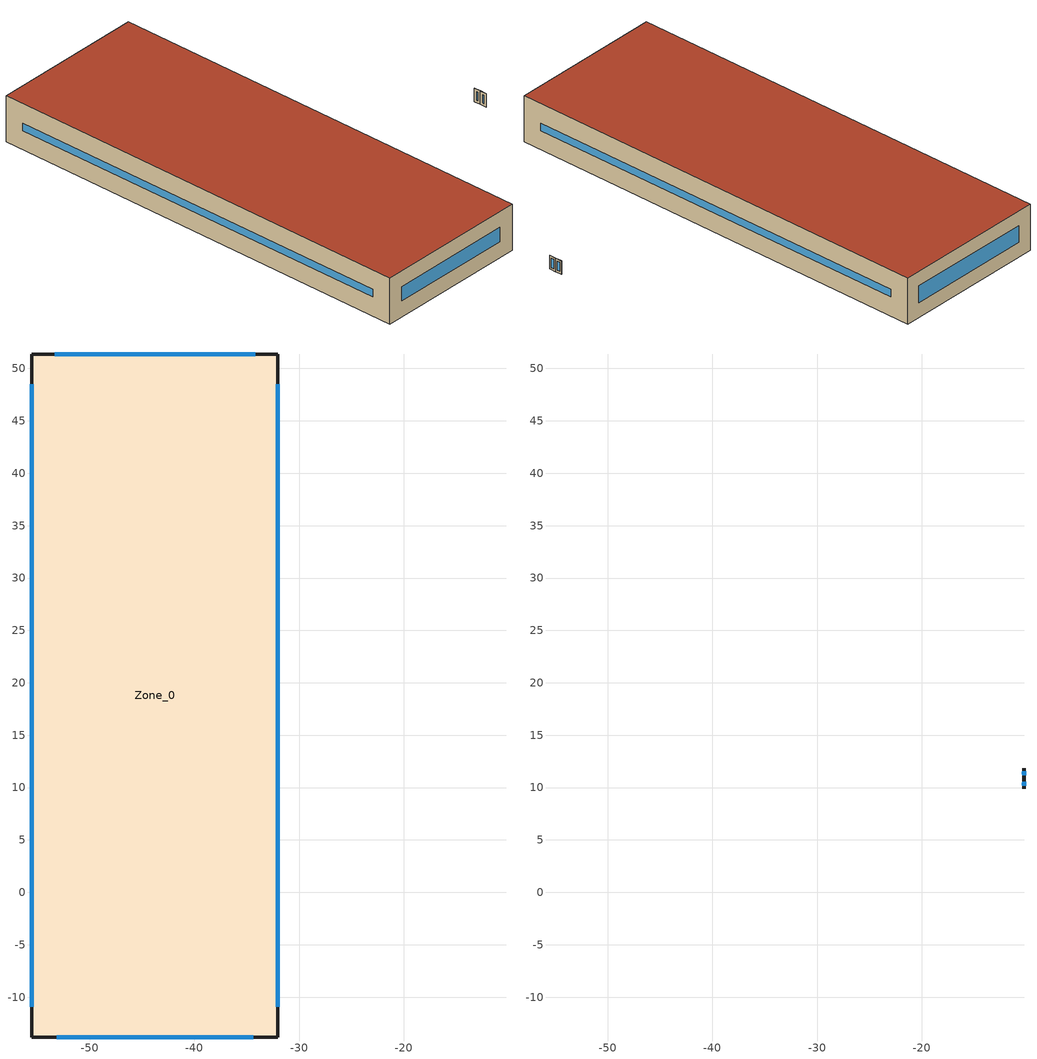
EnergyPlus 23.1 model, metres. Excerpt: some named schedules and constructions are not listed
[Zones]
Zone_0
 floor outside (90.1-2019 Nonresidential CZ 0 Exterior Floor (Mass)): -55.51,-13.8 -55.51,51.38 -32.03,51.38 -32.03,-13.8 z44.23
 wall outside (90.1-2019 Nonresidential CZ 0 Exterior Wall (Mass)): -55.51,-13.8 -32.03,-13.8 -32.03,51.38 -55.51,51.38 -55.51,-13.8 z44.23:51.12
 window (90.1-2019 Nonresidential CZ 0 Glazing (Operable)): -53.14,-13.8 -34.4,-13.8 z46.59:48.75; -32.03,-10.92 -32.03,48.5 / -55.51,48.5 -55.51,-10.92 z47.11:48.24; -34.21,51.38 -53.33,51.38 z46.4:48.94
 roof outside (90.1-2019 Nonresidential CZ 0 Exterior Roof (Mass)): -55.51,-13.8 -32.03,-13.8 -32.03,51.38 -55.51,51.38 z51.12
Zone_1
 wall outside (90.1-2019 Nonresidential CZ 0 Exterior Wall (Mass)): -10.25,9.87 -10.25,10.85 / -10.29,10.85 -10.29,9.87 z45.43:47.43
 window (90.1-2019 Nonresidential CZ 0 Glazing (Operable)): -10.25,10.18 -10.25,10.54 z45.74:47.12; -10.29,10.47 -10.29,10.24 z45.81:47.06
Zone_2
 wall outside (90.1-2019 Nonresidential CZ 0 Exterior Wall (Mass)): -10.25,10.88 -10.25,11.87 / -10.29,11.87 -10.29,10.88 z45.43:47.43
 window (90.1-2019 Nonresidential CZ 0 Glazing (Operable)): -10.25,11.2 -10.25,11.55 z45.74:47.12; -10.29,11.49 -10.29,11.26 z45.81:47.06
[EnergyManagementSystem:Sensor] Output:Variable Index Key=Environment
Name | Output:Variable
OutdoorTemp | Site Outdoor Air Drybulb Temperature
OutdoorRelHumid | Site Outdoor Air Relative Humidity
[ZoneHVAC:IdealLoadsAirSystem] Maximum Heating Supply Air Temperature {C}=35; Minimum Cooling Supply Air Temperature {C}=12; Maximum Heating Supply Air Humidity Ratio {kgWater/kgDryAir}=0.01; Minimum Cooling Supply Air Humidity Ratio {kgWater/kgDryAir}=0.008; Heating Limit=LimitFlowRateAndCapacity; MaximumHeatingAirFlowRate [m3/s]=Autosize; MaximumSensibleHeatingCapacity [W]=Autosize; Cooling Limit=LimitFlowRateAndCapacity; MaximumCoolingAirFlowRate [m3/s]=Autosize; MaximumTotalCoolingCapacity [W]=Autosize; HeatingAvailabilitySchedule=Off; Dehumidification Control Type=Humidistat; Humidification Control Type=Humidistat; Demand Controlled Ventilation Type=OccupancySchedule; Outdoor Air Economizer Type=NoEconomizer; Heat Recovery Type=None; SensibleHeatRecoveryEffectiveness=0.7; LatentHeatRecoveryEffectiveness=0.65
Name | CoolingAvailabilitySchedule | Design Specification Outdoor Air Object
Zone_0 Ideal Loads Air | CoolAvail_Zone_0 | Zone_0MinFreshAir
Zone_1 Ideal Loads Air | CoolAvail_Zone_1 | Zone_1MinFreshAir
Zone_2 Ideal Loads Air | CoolAvail_Zone_2 | Zone_2MinFreshAir
[Schedule:Constant]
Off: Value=0
AllOn: Value=1
Zone_0Heating_SP_Sch; Zone_1Heating_SP_Sch; Zone_2Heating_SP_Sch: HeatingSetpoint=24
Zone_0Cooling_SP_Sch; Zone_1Cooling_SP_Sch; Zone_2Cooling_SP_Sch: CoolingSetpoint=26
[Schedule:Day:Hourly]
711c3224-8cd3-415e-ba40-37af60b1ea70: Fraction, 0.9, 0.9, 0.9, 0.9, 0.9, 0.9, 0.9, 0.7, 0.5, 0.5, 0.5, 0.5, 0.5, 0.5, 0.5, 0.5, 0.5, 0.7, 0.9, 0.9, 0.9, 0.9, 0.9, 0.9
50cec1bb-40a6-425f-ac02-4cbc87248385: Fraction, 0.9, 0.9, 0.9, 0.9, 0.9, 0.9, 0.9, 0.7, 0.4, 0.3, 0.3, 0.3, 0.3, 0.3, 0.3, 0.3, 0.3, 0.5, 0.9, 0.9, 0.9, 0.9, 0.9, 0.9
4a788563-80f5-42d9-ace1-71ddda3b6329: Fraction, 0.3, 0, 0, 0, 0, 0, 0.2, 0.5, 0.5, 0, 0, 0, 0, 0, 0, 0, 0, 0, 0, 0.9, 0.9, 0.9, 0.8, 0.6
4e0fe94c-6849-4234-ba9b-f5fbeabbfac7: Fraction, 0.3, 0.2, 0.2, 0.2, 0.2, 0.2, 0.2, 0.8, 0.8, 0.4, 0.4, 0.4, 0.4, 0.4, 0.4, 0.4, 0.5, 0.2, 0.9, 0.9, 0.7, 0.5, 0.5, 0.5
a493f7eb-ac22-4c24-8b95-223bc57e5f8a: Fraction, 1, 1, 1, 1, 1, 1, 1, 1, 0, 0, 0, 0, 0, 1, 0, 0, 0, 0, 0, 0, 0, 0, 0, 0
d7c1ee46-c17b-4b22-995e-77f59b985411: Fraction, 1, 1, 1, 1, 1, 1, 1, 1, 0, 0, 0, 0, 0, 0, 0, 0, 0, 0, 0, 0, 0, 0, 0, 0
91449978-6be8-43cc-90f6-955abb754624: Fraction, 1, 1, 1, 1, 1, 1, 1, 1, 0, 0, 0, 1, 1, 1, 1, 1, 0, 0, 0, 0, 0, 0, 0, 1
06b488e4-a5da-479f-a84a-e8528a8d7505: Fraction, 1, 1, 1, 1, 1, 1, 1, 1, 0, 0, 0, 0, 0, 0, 0, 0, 0, 0, 0, 0, 0, 0, 0, 1
bc65930f-3bde-48a5-9ad9-d8b33382ec52: Fraction, 1, 1, 1, 1, 1, 1, 1, 1, 0, 0, 0, 0, 1, 1, 1, 0, 0, 0, 0, 0, 0, 0, 0, 0
f20311d5-b306-4a63-b433-b0d187a8a41c: Fraction, 1, 1, 1, 1, 1, 1, 1, 1, 0, 0, 0, 0, 0, 0, 0, 0, 0, 0, 0, 0, 0, 0, 1, 1
7be669b9-8fa4-4b94-b89b-4a30d76bf14f: Fraction, 1, 1, 1, 1, 1, 1, 1, 0, 0, 0, 0, 0, 1, 1, 1, 1, 0, 0, 0, 0, 0, 0, 0, 1
36a24ebf-3918-4cea-8498-4209c6a35a7e: Fraction, 1, 1, 1, 1, 1, 1, 1, 1, 0, 0, 0, 0, 1, 1, 1, 1, 1, 0, 0, 0, 0, 0, 0, 0
217a84e8-470e-4ed6-9423-55458d63a6f7: Fraction, 1, 1, 1, 1, 1, 1, 1, 1, 0, 0, 0, 0, 1, 1, 1, 1, 1, 0, 0, 0, 0, 0, 0, 1
4eda458d-8f94-49bc-9f8d-6976c3094929: Fraction, 1, 1, 1, 1, 1, 0, 0, 0, 0, 0, 1, 1, 1, 1, 0, 0, 0, 0, 0, 0, 0, 0, 1, 1
cadfbe60-5eaf-4655-8af3-c3c273ada97d: Fraction, 1, 1, 1, 1, 1, 0, 0, 0, 0, 0, 0, 0, 0, 0, 0, 1, 1, 1, 1, 1, 1, 1, 1, 1
e3e252a1-6454-4a8a-af9f-6fa0eb444702: Fraction, 1, 1, 1, 1, 1, 1, 1, 0, 0, 0, 0, 0, 0, 0, 0, 0, 0, 0, 0, 0, 0, 0, 1, 1
447ab99c-939f-4522-ae7a-0786ff7caa3d: Fraction, 1, 1, 1, 1, 1, 1, 1, 0, 0, 0, 0, 0, 0, 0, 0, 0, 0, 0, 0, 0, 0, 0, 0, 1
78826777-4c59-4fc3-9f71-d4177776f08a: Fraction, 1, 1, 1, 1, 1, 1, 1, 1, 1, 1, 1, 0, 0, 0, 0, 0, 0, 0, 0, 0, 1, 1, 1, 1
65aac8ce-f04e-4ee3-818d-c0adce261c92: Fraction, 1, 1, 1, 1, 1, 1, 0, 0, 0, 0, 0, 0, 0, 0, 0, 0, 0, 0, 0, 0, 0, 1, 1, 1
f8a90dcc-2f9e-4d0b-850e-8dc511864f80: Fraction, 1, 1, 1, 1, 0, 0, 0, 0, 0, 0, 0, 0, 0, 0, 0, 0, 0, 0, 0, 0, 0, 1, 1, 1
f00bf59c-b602-4b44-9337-c60a7aafaf37: Fraction, 1, 1, 1, 1, 1, 1, 1, 1, 1, 1, 1, 1, 1, 1, 0, 0, 0, 0, 0, 0, 1, 1, 1, 1
b8064f59-f19f-44b8-b682-92f1c93434f1: Fraction, 1, 1, 1, 1, 1, 1, 0, 0, 0, 0, 0, 0, 0, 0, 0, 0, 0, 0, 0, 0, 0, 0, 1, 1
6f31de60-0781-42f0-8da8-c2ac820eb07a: Fraction, 0, 1, 1, 1, 1, 1, 1, 1, 0, 0, 0, 0, 0, 1, 0, 0, 0, 0, 1, 1, 1, 1, 1, 1
db0d5624-6bb5-4e08-bebb-30f46869eb80: Fraction, 1, 1, 1, 1, 1, 1, 0, 0, 0, 0, 0, 0, 1, 1, 0, 0, 1, 1, 1, 1, 1, 1, 1, 1
0712d81e-ec09-4990-ba9a-6332e0511637: Fraction, 1, 1, 1, 1, 1, 1, 1, 1, 0, 0, 0, 0, 0, 0, 0, 0, 0, 0, 0, 0, 0, 1, 1, 1
2068659b-3c3b-4076-93ca-0e60d9aaa5df: Fraction, 1, 1, 1, 0, 0, 0, 0, 0, 0, 0, 0, 0, 0, 0, 0, 0, 0, 0, 0, 0, 0, 0, 0, 0
c9643d9c-fa7f-4171-be83-f827ec82b87a: Fraction, 1, 1, 1, 1, 1, 1, 1, 1, 0, 0, 0, 0, 1, 1, 1, 1, 0, 0, 0, 0, 0, 0, 0, 0
573255ec-70a4-49f2-ac34-43d02a78882f: Fraction, 0, 0, 0, 0, 0, 0, 0, 0, 1, 1, 1, 1, 1, 1, 1, 1, 0, 0, 0, 0, 0, 0, 0, 0
221cd3c7-c5ea-4b9d-91ba-c91c6ac8b977: Fraction, 0, 0, 0, 1, 1, 1, 1, 1, 0, 0, 0, 0, 0, 0, 0, 0, 0, 0, 0, 0, 0, 0, 0, 0
7103bb17-dc5b-4e66-8e87-05b5ddefd211: Fraction, 0, 0, 0, 1, 1, 1, 1, 1, 0, 0, 0, 0, 0, 1, 1, 1, 0, 0, 0, 0, 0, 0, 0, 0
6c9f1885-629b-45d4-817b-c471f88d25e7: Fraction, 0, 1, 1, 1, 1, 1, 1, 1, 0, 0, 0, 0, 0, 1, 1, 0, 0, 0, 0, 0, 0, 0, 0, 0
06e823b8-ebd9-4803-b4af-29b1b51eee49: Fraction, 0, 0, 0, 0, 1, 1, 1, 1, 0, 0, 0, 0, 0, 0, 0, 0, 0, 0, 0, 0, 0, 0, 0, 0
11bf98a1-8ad0-43b5-a20a-0698a6e373d1: Fraction, 1, 1, 1, 1, 1, 1, 1, 1, 1, 0, 1, 1, 1, 1, 1, 1, 1, 0, 0, 1, 1, 1, 1, 1
e74ccb12-6214-48c5-850a-6f188ee99b0e: Fraction, 1, 1, 1, 1, 1, 1, 1, 1, 0, 0, 0, 1, 1, 1, 1, 1, 0, 1, 1, 1, 1, 1, 1, 1
7d87c18e-c9bc-4396-987e-c906f64fefff: Fraction, 0, 1, 1, 1, 1, 1, 1, 1, 0, 0, 0, 0, 1, 1, 1, 0, 0, 0, 0, 0, 0, 0, 0, 0
2a80241a-9ee8-4912-9847-355c236d37a6: Fraction, 0, 0, 0, 0, 0, 0, 0, 0, 0, 0, 0, 0, 1, 0, 0, 0, 0, 0, 0, 0, 0, 0, 0, 0
d01bf3bf-6510-42aa-b53b-fddb73a5dec9: Fraction, 0, 1, 1, 1, 1, 1, 1, 1, 0, 0, 0, 0, 0, 0, 0, 0, 0, 0, 0, 0, 0, 0, 0, 0
2c94e66e-4662-4d45-bd34-b6d0c0b73382: Fraction, 0, 1, 0, 0, 1, 0, 0, 0, 0, 0, 0, 1, 1, 1, 1, 1, 1, 0, 0, 0, 0, 0, 0, 0
7fb790d1-fcb1-4cf1-a21c-a52e50b2c156: Fraction, 0, 0, 0, 0, 0, 0, 0, 0, 0, 0, 0, 0, 1, 0, 1, 0, 0, 0, 0, 0, 0, 0, 0, 0
f7ad43fc-784b-4caa-9e28-6922ba523aa5: Fraction, 0, 0, 0, 0, 0, 0, 0, 0, 0, 0, 0, 1, 0, 0, 1, 1, 0, 0, 0, 0, 0, 0, 0, 1
caa26709-ab83-4932-83ac-f65ae9ec403b: Fraction, 0, 0, 0, 1, 1, 1, 1, 1, 0, 0, 0, 1, 1, 1, 1, 0, 0, 0, 0, 0, 0, 1, 1, 0
bcf9debf-55a7-4a09-8828-7066996b098b: Fraction, 0, 1, 1, 1, 1, 1, 1, 1, 0, 0, 0, 1, 1, 1, 1, 1, 0, 0, 1, 0, 0, 1, 1, 1
21b18339-6982-4406-8cf3-60c809f05cd4: Fraction, 1, 1, 1, 1, 1, 1, 1, 1, 0, 0, 0, 1, 1, 1, 1, 0, 0, 0, 0, 1, 0, 0, 1, 1
e22bcd1d-7d83-47e3-baad-a6c227aadacd: Fraction, 1, 1, 1, 1, 1, 1, 1, 1, 1, 1, 0, 0, 0, 0, 0, 0, 0, 0, 0, 1, 1, 1, 1, 1
0bb7a831-7eb4-405b-be02-1859390a0d5a: Fraction, 1, 1, 1, 1, 1, 1, 1, 1, 0, 0, 0, 1, 1, 1, 1, 1, 1, 0, 1, 1, 1, 1, 1, 1
ae55949b-74cd-4ab2-8723-0564bd2797f2: Fraction, 1, 1, 0, 0, 1, 1, 0, 0, 0, 0, 0, 1, 0, 0, 1, 1, 0, 0, 0, 0, 0, 0, 0, 0
c625a8a7-e6d5-428e-b4e5-9d2e3c96999c: Fraction, 0, 1, 1, 0, 1, 1, 0, 0, 0, 0, 0, 1, 1, 1, 1, 1, 1, 0, 0, 0, 0, 0, 0, 0
1c65a318-525a-4ec2-9de7-fba0be242a9d: Fraction, 0, 0, 0, 0, 1, 1, 1, 1, 0, 0, 0, 1, 1, 1, 1, 1, 0, 0, 0, 0, 0, 0, 0, 0
5f232e48-84ff-42ae-881d-7e8e3ac492e5: Fraction, 1, 1, 1, 1, 1, 1, 1, 1, 0, 0, 0, 1, 1, 1, 1, 1, 0, 0, 0, 0, 0, 0, 0, 0
480735ca-ad3e-43a6-9642-106203e9d3f9: Fraction, 0, 0, 1, 1, 1, 1, 1, 0, 0, 0, 0, 1, 1, 1, 1, 1, 1, 0, 0, 0, 0, 0, 0, 0
ea1509e6-1228-4916-b1bb-0f4b12b1b0f6: Fraction, 0, 0, 0, 0, 0, 0, 0, 0, 0, 0, 0, 0, 0, 1, 0, 0, 0, 0, 0, 0, 0, 0, 0, 0
134be108-06c9-4bf7-804c-8415f3c8f735: Fraction, 0, 0, 0, 0, 0, 0, 0, 0, 0, 0, 0, 1, 1, 1, 0, 0, 0, 0, 0, 0, 0, 0, 0, 0
f9c03b20-9565-49b6-9ed0-3ad0d420a8c4: Fraction, 0, 0, 0, 0, 0, 0, 0, 0, 0, 0, 0, 0, 1, 1, 1, 1, 0, 0, 0, 0, 0, 0, 0, 0
ca674022-1fff-40c2-955e-d640058b116e: Fraction, 0, 0, 0, 1, 1, 1, 1, 1, 0, 0, 0, 1, 1, 1, 1, 1, 0, 0, 0, 0, 0, 0, 0, 0
fee8eb51-5adb-4df3-9485-373f9eb71f2b: Fraction, 1, 1, 1, 0, 1, 1, 1, 1, 0, 0, 0, 1, 1, 1, 1, 1, 1, 0, 0, 0, 0, 0, 0, 1
c7c332a2-65b9-4ac8-811d-f5a13fef5705: Fraction, 1, 1, 1, 1, 1, 1, 1, 1, 0, 0, 0, 1, 1, 1, 1, 1, 1, 0, 0, 0, 0, 0, 0, 1
67d87882-3987-48bc-89a6-02c40797fc8d: Fraction, 1, 1, 1, 1, 0, 0, 0, 1, 0, 0, 1, 1, 1, 1, 1, 1, 1, 0, 0, 0, 0, 0, 0, 0
40c5c5b0-8472-4d2e-b2b3-90867aa60f3b: Fraction, 1, 1, 1, 1, 0, 0, 0, 0, 0, 0, 0, 1, 1, 1, 1, 1, 1, 0, 0, 0, 0, 0, 0, 0
c3ea4385-1abe-4c03-a79f-9d8ca5530808: Fraction, 0, 0, 0, 0, 0, 0, 0, 0, 0, 0, 0, 1, 1, 1, 1, 1, 0, 0, 0, 0, 0, 1, 1, 1
7765487f-c636-4f95-919b-1113c14fdf73: Fraction, 1, 1, 1, 1, 1, 1, 1, 1, 1, 1, 0, 0, 0, 0, 1, 1, 0, 0, 0, 1, 1, 0, 1, 0
6c5ba8e7-9bd3-4220-8301-4a8141555f2b: Fraction, 0, 1, 1, 1, 1, 1, 1, 1, 1, 1, 1, 1, 0, 1, 0, 1, 1, 1, 1, 1, 1, 1, 1, 1
a83527ca-8caa-4d19-a1d9-4313e25d59e8: Fraction, 1, 1, 1, 1, 1, 1, 1, 1, 0, 0, 0, 1, 0, 1, 1, 0, 0, 0, 0, 1, 0, 1, 1, 1
b4adbdc2-1b7a-4a6f-aaa8-b354a54e8cb6: Fraction, 1, 1, 1, 1, 1, 1, 1, 1, 0, 0, 0, 1, 1, 1, 1, 1, 1, 1, 0, 0, 0, 0, 0, 0
c8c52849-10f8-4163-a0db-d95b318027b7: Fraction, 1, 0, 1, 1, 1, 0, 1, 1, 0, 0, 0, 1, 1, 1, 1, 1, 1, 0, 0, 0, 0, 0, 0, 0
3d4926fc-cf0e-46d5-8221-5d61105f0698: Fraction, 0, 0, 0, 0, 0, 1, 1, 0, 0, 0, 0, 0, 1, 1, 1, 1, 0, 0, 0, 0, 1, 1, 1, 0
bc52ce95-d3ca-468c-9961-97cca786bc9c: Fraction, 0, 1, 0, 1, 1, 1, 1, 1, 0, 0, 0, 1, 1, 1, 1, 1, 1, 0, 0, 0, 0, 0, 0, 0
85cc4481-a1fa-4005-8499-b4183e66d2c4: Fraction, 0, 1, 1, 1, 1, 1, 0, 1, 0, 0, 0, 1, 1, 1, 1, 1, 1, 1, 0, 0, 0, 0, 0, 0
23489684-cefd-4910-a043-9893fea4312e: Fraction, 0, 0, 0, 1, 1, 1, 1, 1, 0, 0, 0, 1, 1, 1, 1, 1, 1, 1, 0, 0, 0, 0, 0, 0
15c1f1c8-775f-4d8c-b8ae-ca0cba83f43d: Fraction, 0, 0, 0, 0, 1, 1, 1, 1, 0, 0, 0, 1, 1, 1, 1, 1, 1, 1, 0, 0, 0, 0, 0, 0
a3d15935-e0ed-4255-a05c-f0d025d5233e: Fraction, 0, 0, 1, 1, 1, 1, 1, 1, 0, 0, 0, 1, 1, 1, 1, 1, 0, 1, 1, 1, 0, 1, 1, 1
a1f14d44-03ee-4644-ad2f-66c3a566ea9c: Fraction, 0, 0, 0, 0, 1, 1, 1, 1, 0, 0, 1, 1, 1, 1, 1, 1, 1, 0, 0, 0, 0, 0, 0, 0
c685c708-4632-45ee-9297-6ae583d4d703: Fraction, 0, 0, 0, 0, 0, 1, 0, 0, 0, 1, 1, 1, 1, 1, 1, 1, 1, 1, 0, 0, 0, 0, 0, 0
f7c538ba-eca6-4917-a535-478869f49072: Fraction, 0, 0, 0, 1, 1, 1, 1, 0, 0, 0, 0, 1, 1, 1, 1, 1, 1, 1, 0, 0, 0, 0, 0, 0
1badf92f-b24a-4f6a-b6a6-f6057513143a: Fraction, 1, 1, 1, 0, 1, 0, 1, 1, 0, 0, 0, 0, 1, 1, 1, 1, 1, 0, 0, 0, 0, 0, 0, 0
38b7972e-d496-41ed-a9dd-11aa6a564dbd: Fraction, 0, 0, 1, 1, 1, 1, 1, 1, 0, 1, 1, 1, 1, 1, 0, 1, 0, 0, 0, 1, 0, 0, 1, 1
763014ad-9510-4c82-8bdf-461044212a0a: Fraction, 1, 1, 1, 1, 1, 1, 0, 1, 0, 1, 1, 1, 1, 1, 1, 1, 1, 1, 0, 0, 0, 0, 0, 0
d305b14f-bda8-40cd-84c1-243b87b24e8e: Fraction, 0, 1, 1, 1, 1, 1, 0, 1, 0, 0, 0, 1, 1, 1, 0, 0, 0, 0, 0, 0, 0, 0, 0, 1
afed40ae-49e0-478f-9774-8fdd38d901fd: Fraction, 1, 1, 1, 1, 1, 1, 1, 1, 0, 1, 1, 1, 1, 1, 1, 0, 1, 0, 0, 1, 1, 1, 1, 1
79797284-3f17-4d40-b558-87ead6ee642b: Fraction, 1, 1, 1, 1, 1, 1, 1, 0, 0, 0, 0, 0, 1, 1, 1, 1, 0, 0, 0, 0, 0, 0, 1, 0
efb5047c-4ff8-4424-8e4b-29c2dff8ddef: Fraction, 0, 0, 1, 1, 1, 1, 1, 1, 0, 1, 1, 1, 1, 1, 1, 1, 1, 1, 1, 0, 0, 0, 0, 0
ae35edfc-ff42-4d2c-aee9-3a2c4902d573: Fraction, 1, 1, 1, 1, 1, 1, 1, 1, 0, 0, 1, 1, 1, 0, 0, 0, 0, 0, 0, 1, 0, 1, 1, 1
3183985a-7ff8-46c7-825e-bc954a96336a: Fraction, 1, 1, 1, 1, 1, 1, 1, 1, 0, 0, 0, 1, 1, 1, 1, 1, 0, 0, 0, 0, 0, 1, 1, 1
90e81906-7636-426a-ae31-623f755a3736: Fraction, 1, 1, 1, 1, 1, 1, 1, 1, 0, 1, 1, 0, 1, 1, 1, 0, 0, 0, 0, 1, 1, 1, 1, 1
b4af6617-1b2d-4035-a7a4-aa654c45419e: Fraction, 1, 1, 1, 1, 1, 1, 1, 1, 0, 0, 1, 1, 1, 1, 1, 1, 1, 1, 0, 0, 0, 0, 0, 0
3f6cf866-87af-417c-aa5f-3bd5ba0b28df: Fraction, 0, 1, 1, 0, 1, 1, 1, 1, 0, 1, 1, 1, 1, 1, 1, 1, 0, 1, 1, 1, 1, 1, 1, 1
79aa07ef-60ca-40bb-9114-03556c90c896: Fraction, 1, 1, 0, 1, 1, 1, 1, 1, 0, 0, 1, 1, 1, 0, 0, 0, 1, 1, 0, 1, 1, 1, 1, 1
dc888594-19fb-43d1-b3c4-bebd3428b366: Fraction, 1, 1, 1, 1, 1, 1, 1, 1, 0, 0, 1, 1, 1, 1, 1, 0, 1, 1, 1, 1, 1, 1, 1, 1
8eaf2864-f198-4af3-bbc4-0c81f946f8f6: Fraction, 1, 1, 1, 1, 1, 1, 1, 1, 1, 0, 1, 1, 1, 1, 1, 0, 1, 0, 0, 1, 1, 1, 1, 1
204d4743-bd4f-4a94-914d-ef0f8d86a0bc: Fraction, 1, 1, 1, 1, 1, 1, 1, 1, 1, 1, 1, 1, 1, 1, 0, 0, 0, 0, 0, 0, 0, 1, 1, 1
09910526-8e89-4572-b216-6137d1d9d171: Fraction, 1, 1, 1, 1, 0, 0, 0, 0, 0, 0, 1, 1, 1, 1, 1, 1, 1, 0, 0, 0, 0, 0, 0, 0
1357872b-2847-4a55-8dc8-190df95bbcdf: Fraction, 0, 1, 1, 1, 1, 1, 1, 1, 0, 0, 0, 1, 1, 1, 1, 1, 1, 1, 0, 0, 0, 0, 0, 0
a6ac851c-effa-449a-81f4-e2ee1805f5e3: Fraction, 0, 1, 0, 0, 1, 0, 1, 0, 0, 0, 1, 1, 1, 1, 1, 1, 1, 0, 0, 0, 0, 0, 0, 0
f2b68016-ef31-482a-a5e1-38b0af3b7650: Fraction, 0, 1, 1, 1, 1, 1, 1, 1, 0, 1, 1, 1, 1, 1, 1, 1, 1, 1, 0, 0, 0, 0, 0, 0
0088402f-e8df-499e-9ace-0b24f2159d16: Fraction, 0, 0, 0, 0, 1, 0, 0, 0, 0, 1, 1, 1, 1, 1, 1, 1, 1, 1, 1, 0, 0, 0, 0, 0
a7293de0-bd5b-485e-9417-c5e7eb967fc9: Fraction, 0, 0, 0, 0, 1, 1, 0, 1, 0, 0, 1, 1, 0, 1, 1, 1, 1, 1, 1, 1, 1, 1, 1, 1
a6061178-ec29-4749-b09e-31fb51c5dfd5: Fraction, 1, 1, 1, 1, 1, 1, 1, 1, 0, 0, 0, 1, 1, 1, 1, 1, 1, 0, 0, 0, 0, 0, 0, 0
986e7aa5-9d16-4958-a50d-93a90524b54b: Fraction, 0, 1, 1, 1, 1, 1, 1, 1, 0, 0, 1, 1, 1, 0, 0, 0, 0, 0, 0, 0, 0, 0, 0, 1
f99a0df6-4f5e-47d6-959b-c36fb41b2248: Fraction, 1, 1, 1, 1, 1, 1, 1, 1, 0, 0, 1, 1, 1, 1, 1, 1, 1, 0, 1, 0, 0, 0, 0, 0
b2ae96c6-bc36-4fc9-a7c9-95cf6308eca1: Fraction, 0, 0, 0, 0, 1, 1, 0, 0, 0, 0, 1, 1, 0, 0, 0, 1, 1, 0, 0, 1, 1, 1, 1, 1
5d5176ca-1979-4ed6-9ef2-08d16927f5a5: Fraction, 1, 1, 1, 1, 1, 1, 1, 1, 0, 0, 0, 1, 1, 1, 1, 0, 0, 1, 1, 1, 1, 1, 1, 1
9a4b3053-ed64-4ea8-96fa-3372e58aa5e1: Fraction, 1, 1, 1, 1, 1, 1, 1, 1, 0, 0, 0, 1, 1, 1, 1, 0, 1, 1, 0, 0, 0, 0, 0, 0
6f983b43-8a15-47e8-b2eb-1628ce88e0e1: Fraction, 0, 0, 0, 0, 1, 0, 0, 0, 0, 1, 0, 1, 1, 1, 0, 1, 1, 1, 1, 1, 1, 1, 1, 1
825e47b2-c8a3-4e13-92eb-092cae8a121b: Fraction, 1, 1, 1, 1, 1, 1, 1, 1, 1, 0, 0, 1, 1, 1, 1, 1, 0, 0, 0, 0, 0, 0, 0, 0
505d5169-4e2b-4cb6-b031-756e94530a5e: Fraction, 1, 1, 1, 1, 1, 1, 1, 1, 0, 1, 1, 1, 1, 1, 1, 0, 0, 0, 0, 0, 0, 0, 0, 0
591e3097-1e03-4e20-8453-0bde57084b47: Fraction, 1, 1, 1, 0, 1, 1, 0, 1, 0, 0, 0, 1, 1, 1, 0, 0, 0, 0, 0, 0, 0, 0, 0, 0
1146241a-b6a0-4d80-bb87-ea13bcd102f6: Fraction, 0, 0, 0, 0, 0, 0, 0, 0, 1, 1, 1, 1, 1, 1, 1, 1, 1, 1, 1, 0, 0, 0, 0, 0
07943e5b-48fc-4a39-9e8c-db6ede6bc595: Fraction, 0, 0, 0, 0, 1, 0, 1, 1, 1, 1, 1, 1, 1, 1, 1, 1, 1, 1, 0, 0, 0, 0, 0, 0
564a6930-19d1-4949-b8d3-17d71b75b4c0: Fraction, 0, 0, 0, 0, 0, 1, 1, 1, 1, 1, 1, 1, 1, 1, 1, 1, 1, 1, 1, 0, 0, 0, 0, 0
84cea46f-b53a-4704-b1b8-5deb0cc98692: Fraction, 0, 0, 0, 0, 1, 0, 1, 0, 0, 1, 1, 1, 1, 1, 1, 1, 1, 1, 1, 0, 0, 0, 0, 0
9c93f9b7-d190-4965-9059-25a883507a9a: Fraction, 0, 0, 0, 0, 1, 1, 1, 1, 0, 1, 1, 1, 1, 1, 1, 1, 1, 1, 1, 0, 0, 0, 0, 0
e959c918-938f-4c10-bc40-b68b6ac5c5a2: Fraction, 0, 0, 0, 0, 0, 0, 0, 0, 1, 1, 1, 1, 1, 1, 0, 0, 0, 0, 0, 1, 0, 0, 0, 0
c1cb0e06-de07-4268-89a2-f0cfa0663538: Fraction, 0, 1, 0, 0, 1, 0, 1, 1, 0, 1, 1, 1, 1, 0, 1, 0, 0, 0, 0, 0, 0, 0, 0, 1
61167581-6868-4cba-8479-3a4a2faf776d: Fraction, 1, 0, 1, 1, 1, 1, 1, 0, 0, 1, 1, 1, 0, 0, 1, 1, 1, 0, 0, 0, 0, 0, 0, 0
4d722b32-964b-4c19-89e3-d222a13d666d: Fraction, 1, 1, 0, 1, 1, 1, 1, 1, 0, 1, 1, 1, 1, 1, 1, 0, 0, 0, 0, 0, 0, 0, 0, 0
67118995-eef1-422d-9cbe-7677d2cf97d6: Fraction, 0, 1, 1, 1, 1, 1, 1, 1, 0, 1, 1, 1, 0, 1, 1, 1, 0, 1, 0, 1, 1, 0, 1, 0
5e64909e-0ee0-4f2c-81d2-a9a32ee52425: Fraction, 1, 1, 1, 1, 1, 1, 1, 1, 0, 0, 0, 0, 1, 0, 0, 0, 0, 0, 0, 0, 0, 0, 1, 0
3e152d01-df55-407f-81e3-1c7ff115e645: Fraction, 1, 1, 0, 1, 1, 1, 1, 1, 0, 1, 1, 1, 1, 1, 1, 1, 1, 1, 0, 0, 0, 0, 0, 0
cc3347b2-53ab-428b-a374-36889561da55: Fraction, 0, 0, 0, 0, 0, 0, 0, 0, 0, 1, 1, 0, 0, 1, 1, 0, 0, 0, 0, 0, 0, 1, 1, 1
105661d1-988d-42d3-9fd9-dbec30d0b0fb: Fraction, 1, 1, 1, 1, 1, 1, 0, 0, 0, 0, 1, 1, 1, 1, 1, 1, 1, 1, 0, 0, 0, 0, 0, 0
f7016e3c-d0a3-4aca-8bf0-bf475c505d5f: Fraction, 0, 0, 0, 0, 0, 0, 0, 0, 0, 0, 1, 1, 1, 1, 1, 1, 1, 1, 0, 0, 0, 0, 0, 0
64266184-fd8a-4b1f-9576-c841d0165583: Fraction, 0, 0, 0, 1, 1, 1, 0, 0, 0, 0, 0, 0, 1, 1, 0, 0, 1, 1, 0, 0, 0, 1, 1, 1
2d9e44c4-9220-4d22-9219-8c36fb53a7d6: Fraction, 1, 1, 1, 1, 1, 1, 1, 1, 0, 1, 1, 1, 0, 0, 0, 0, 0, 0, 0, 0, 0, 0, 0, 1
6af6229d-bc54-424b-a211-cb57dd351e47: Fraction, 1, 1, 1, 1, 1, 1, 1, 1, 1, 0, 0, 0, 1, 1, 1, 1, 0, 0, 0, 0, 0, 0, 1, 1
aa5cdae2-2c21-4279-acfe-26559c804cb4: Fraction, 1, 1, 1, 1, 1, 1, 1, 1, 0, 0, 1, 1, 1, 1, 1, 1, 1, 0, 0, 0, 0, 0, 0, 0
c97d0108-8057-4c90-a8d6-1cd60607cd3a: Fraction, 1, 1, 1, 1, 1, 1, 1, 1, 0, 0, 1, 1, 1, 1, 0, 0, 1, 1, 1, 1, 1, 1, 1, 1
289ed6f5-4098-432e-a9a7-432fe63e7893: Fraction, 1, 1, 1, 1, 1, 1, 1, 1, 0, 0, 1, 1, 1, 1, 0, 0, 0, 1, 1, 1, 1, 1, 1, 1
4701d323-80f7-427f-a7bf-d7e09739a224: Fraction, 0, 0, 0, 0, 1, 1, 1, 1, 0, 0, 0, 0, 0, 0, 0, 0, 0, 0, 0, 0, 0, 0, 1, 1
f8eaa1a0-4ca7-499e-ad7a-d7ee7f449510: Fraction, 1, 1, 1, 1, 1, 1, 1, 1, 1, 1, 1, 1, 1, 1, 1, 1, 1, 1, 1, 0, 0, 0, 0, 0
e2cb1f52-aaa3-4a37-bb0a-5ea2006a21ba: Fraction, 0, 0, 0, 0, 0, 0, 0, 0, 0, 0, 1, 1, 1, 1, 1, 0, 0, 0, 0, 0, 0, 1, 1, 1
650148cc-db6c-44ec-9edb-eaa04419ba5d: Fraction, 1, 1, 1, 1, 1, 1, 1, 1, 1, 0, 0, 0, 1, 1, 1, 1, 1, 0, 0, 0, 0, 0, 0, 0
b54f0af6-9daf-4ed3-84ea-228ec61f7dbc: Fraction, 0, 1, 0, 0, 0, 1, 1, 1, 0, 0, 1, 1, 1, 0, 0, 0, 0, 0, 0, 0, 0, 0, 0, 0
9422394b-8848-498c-a473-84d1cd9bee51: Fraction, 1, 1, 1, 1, 1, 1, 1, 1, 1, 0, 0, 0, 0, 0, 0, 0, 1, 1, 0, 0, 0, 0, 0, 0
21159c6a-1649-4c25-9763-64d21b2076dd: Fraction, 0, 0, 0, 1, 1, 0, 0, 0, 0, 1, 1, 1, 0, 0, 0, 0, 0, 0, 0, 0, 0, 0, 0, 0
9da747b9-8ca8-4025-bdc2-33fbc6f61cfe: Fraction, 0, 0, 0, 0, 0, 0, 0, 0, 0, 1, 1, 1, 0, 0, 0, 0, 0, 0, 0, 0, 1, 1, 1, 1
e9e22078-3d2c-4eca-9364-4041af0a9e5c: Fraction, 1, 1, 1, 1, 1, 1, 1, 1, 0, 0, 1, 1, 1, 1, 1, 1, 1, 1, 1, 0, 0, 0, 0, 0
9f72c534-8e39-4266-a1ab-9851954ea5bc: Fraction, 0, 1, 1, 1, 1, 1, 0, 0, 0, 1, 1, 1, 1, 1, 1, 1, 1, 0, 0, 0, 0, 0, 0, 0
1b1a4277-c766-423d-8a96-52c0f2752466: Fraction, 0, 1, 1, 1, 1, 1, 1, 1, 1, 0, 0, 1, 1, 1, 1, 1, 0, 0, 0, 0, 0, 0, 0, 0
0074cdfb-0ae1-40e2-bb4a-96a067b27808: Fraction, 0, 0, 0, 0, 0, 0, 0, 0, 0, 0, 0, 0, 1, 1, 1, 1, 0, 0, 0, 0, 0, 0, 0, 1
fbb248a2-0300-4123-a271-c8ff49b22599: Fraction, 0, 0, 0, 0, 0, 0, 0, 0, 0, 0, 0, 0, 1, 1, 1, 1, 1, 1, 0, 0, 0, 0, 0, 0
887b587d-260a-4e99-991b-71b66f445c9e: Fraction, 0, 0, 1, 1, 1, 1, 1, 1, 0, 0, 0, 0, 0, 0, 0, 0, 0, 0, 0, 0, 0, 0, 0, 0
79790ec3-362a-4610-9304-b51685133921: Fraction, 0, 0, 0, 0, 0, 0, 0, 0, 0, 0, 0, 0, 0, 0, 0, 0, 0, 0, 0, 0, 0, 0, 1, 1
136f9386-1d18-4651-927b-65f748f66e33: Fraction, 0, 0, 0, 1, 1, 1, 1, 1, 1, 0, 0, 0, 0, 0, 0, 0, 1, 0, 0, 0, 0, 0, 0, 0
4bc38a1f-a7dc-49d9-aa68-68bba16f8e8f: Fraction, 0, 0, 0, 1, 1, 1, 1, 1, 0, 0, 1, 1, 1, 1, 1, 1, 1, 0, 0, 0, 0, 0, 0, 0
8dc8e3e0-54ef-4bf5-90f8-58936cf8e5ec: Fraction, 0, 1, 1, 1, 1, 1, 1, 0, 0, 0, 1, 1, 1, 1, 1, 1, 1, 1, 0, 0, 0, 0, 0, 0
c4d1e498-a98a-430f-a09b-f92613169fc7: Fraction, 0, 0, 0, 0, 0, 0, 0, 0, 0, 1, 1, 1, 1, 1, 1, 1, 0, 0, 0, 0, 0, 0, 0, 0
5dbc5d25-936e-4399-854c-46ddf7620006: Fraction, 0, 1, 1, 1, 1, 1, 1, 1, 1, 1, 1, 0, 1, 1, 1, 1, 1, 1, 0, 0, 0, 0, 0, 0
48d83176-7659-497d-95d6-db3ef720b6a5: Fraction, 0, 1, 0, 1, 0, 0, 0, 1, 0, 0, 1, 1, 1, 1, 1, 1, 1, 1, 1, 0, 1, 1, 0, 0
fbd8172a-6d0c-4b67-a949-23d8cb03d848: Fraction, 0, 0, 0, 0, 0, 0, 0, 0, 0, 0, 1, 1, 1, 1, 1, 1, 1, 1, 1, 1, 0, 0, 0, 0
23ec09f3-07f2-425f-936c-3acc9e45fe57: Fraction, 0, 0, 0, 0, 0, 0, 0, 0, 1, 1, 1, 1, 1, 1, 1, 1, 1, 0, 0, 0, 0, 0, 0, 0
6aaa51e9-13de-4e2c-baa7-35a84604c0a4: Fraction, 0, 0, 0, 0, 0, 0, 0, 0, 0, 0, 1, 0, 0, 1, 1, 1, 1, 1, 1, 0, 0, 0, 0, 0
98d890b2-8b3a-4947-ac53-6a7fd840d30f: Fraction, 0, 0, 0, 1, 1, 0, 0, 0, 0, 1, 1, 1, 1, 0, 0, 0, 0, 0, 0, 0, 0, 0, 1, 0
ab55c3e7-c92b-4c12-a237-1f681495a810: Fraction, 0, 1, 1, 1, 1, 0, 1, 1, 0, 0, 0, 0, 1, 1, 1, 1, 1, 1, 1, 0, 0, 0, 0, 0
5ecb320b-81c6-4aef-bfa5-0a9873763466: Fraction, 0, 1, 0, 0, 1, 0, 1, 0, 0, 1, 1, 1, 1, 1, 1, 1, 1, 1, 1, 1, 0, 0, 0, 0
07a92efd-4ebb-41e9-ac12-8604c0ee4d55: Fraction, 0, 0, 0, 0, 0, 0, 0, 0, 0, 1, 1, 1, 1, 1, 1, 1, 1, 1, 1, 1, 1, 0, 0, 0
873fe5e1-3493-4c0e-b40a-5f4bfefe42dd: Fraction, 0, 0, 0, 0, 0, 0, 0, 0, 1, 1, 1, 1, 1, 1, 1, 1, 1, 1, 1, 1, 1, 0, 0, 0
b4dcbdd3-0743-4461-b633-e6a6231bbea7: Fraction, 0, 0, 0, 0, 0, 0, 0, 1, 0, 1, 0, 0, 1, 1, 1, 0, 0, 1, 0, 0, 0, 0, 0, 0
ba678e78-319b-4b68-9f26-96e653686080: Fraction, 0, 0, 0, 1, 1, 1, 1, 0, 0, 0, 0, 1, 1, 1, 1, 1, 1, 0, 0, 0, 0, 0, 0, 0
1512429e-5c2c-41d4-a129-db8d2c2cbe8c: Fraction, 0, 1, 0, 0, 0, 0, 0, 0, 0, 1, 1, 1, 1, 1, 1, 1, 1, 1, 1, 0, 1, 0, 0, 0
36877ae5-393d-4cf8-9f56-6d2f7694f994: Fraction, 0, 0, 0, 0, 0, 0, 0, 0, 0, 0, 0, 1, 1, 1, 1, 1, 1, 0, 1, 1, 1, 1, 1, 0
899ba603-2afe-491d-b17b-411d4494f1a7: Fraction, 0, 1, 1, 0, 1, 0, 0, 1, 0, 0, 0, 1, 1, 1, 0, 0, 1, 0, 0, 1, 1, 1, 1, 0
64cb41b1-f068-4329-a614-862db5124dd5: Fraction, 1, 1, 1, 1, 1, 1, 1, 1, 0, 0, 0, 1, 1, 1, 1, 1, 1, 1, 0, 0, 0, 0, 1, 1
9323d263-ba61-4a0f-af70-66479b1988e2: Fraction, 0, 1, 0, 0, 1, 1, 1, 1, 0, 0, 1, 1, 1, 0, 0, 0, 0, 1, 0, 1, 1, 0, 1, 1
3ea00432-9688-4ba2-b3f2-d8dd695dba60: Fraction, 1, 1, 1, 1, 0, 0, 0, 0, 0, 0, 0, 1, 1, 0, 1, 1, 1, 1, 1, 0, 0, 0, 0, 0
55783ea8-90cd-4bb1-938f-80c010b1397b: Fraction, 0, 0, 0, 0, 1, 1, 1, 1, 1, 0, 1, 1, 1, 0, 1, 1, 1, 0, 0, 0, 0, 0, 0, 0
cfafbe56-f5ec-45cb-b04d-0f6bbcc92a5d: Fraction, 0, 1, 1, 1, 1, 1, 1, 1, 0, 0, 0, 1, 1, 1, 1, 1, 0, 0, 0, 0, 0, 0, 0, 0
49161000-842c-4ce4-9017-3dfacc381e7c: Fraction, 0, 0, 0, 0, 0, 0, 0, 0, 0, 0, 0, 1, 1, 0, 1, 1, 1, 1, 0, 0, 0, 0, 0, 0
c453ab6a-3b38-4c68-9081-75dd86a9906c: Fraction, 0, 0, 0, 0, 0, 0, 0, 0, 0, 1, 0, 1, 1, 1, 1, 1, 1, 1, 0, 0, 0, 0, 0, 0
58710bdd-ab3b-42bc-a402-16165acc58a7: Fraction, 0, 0, 0, 0, 0, 0, 0, 0, 0, 0, 1, 1, 1, 0, 1, 1, 1, 1, 0, 0, 0, 0, 0, 0
b604db25-fbee-4e18-8ae1-b34e1ffcd8bf: Fraction, 0, 0, 0, 0, 0, 0, 1, 1, 1, 0, 1, 0, 0, 0, 0, 0, 0, 0, 0, 1, 0, 0, 0, 0
f5610dfa-ae7c-40bf-a9a4-ee5612a60ca4: Fraction, 1, 0, 0, 0, 1, 0, 0, 0, 0, 0, 1, 1, 0, 1, 1, 1, 1, 0, 0, 0, 0, 0, 0, 0
f849195b-d8ba-4b3a-a1ea-b682fcff3881: Fraction, 0, 0, 0, 0, 0, 0, 0, 0, 0, 1, 1, 1, 0, 0, 1, 1, 1, 1, 0, 0, 0, 0, 0, 0
b04984ee-4472-42c1-8e93-0e1b864433e5: Fraction, 0, 0, 0, 0, 0, 0, 0, 0, 0, 1, 1, 1, 1, 1, 1, 1, 1, 1, 1, 0, 0, 0, 0, 0
fe78b18b-af31-4b1d-97d1-261d2ec6208d: Fraction, 0, 0, 0, 0, 0, 0, 0, 0, 0, 1, 1, 1, 0, 0, 1, 1, 1, 0, 0, 0, 0, 0, 0, 0
f096ea1b-104f-497d-a803-7f654ec2dfae: Fraction, 0, 0, 0, 0, 1, 0, 0, 0, 0, 0, 1, 1, 1, 1, 1, 1, 1, 1, 0, 0, 0, 0, 1, 0
b7a5c643-933a-4a4b-aecd-5126c1bbaedb: Fraction, 0, 1, 1, 1, 1, 1, 1, 0, 0, 0, 1, 1, 1, 0, 0, 0, 0, 0, 1, 1, 1, 1, 1, 1
140ae53e-a78a-46d9-83a8-4e88505bbad4: Fraction, 1, 1, 1, 1, 1, 1, 0, 0, 0, 0, 1, 1, 1, 0, 1, 1, 1, 1, 0, 0, 0, 0, 0, 0
914d31d0-65ae-4be7-85c0-71e6efc96e65: Fraction, 0, 1, 1, 1, 1, 1, 1, 1, 0, 0, 0, 0, 0, 0, 1, 1, 0, 0, 0, 0, 0, 0, 0, 0
1b2fc12e-3265-4e4f-807b-dc033d84bef2: Fraction, 1, 0, 1, 1, 1, 1, 1, 1, 0, 0, 1, 1, 1, 1, 1, 1, 1, 1, 1, 1, 1, 1, 1, 1
8a1dc6eb-291e-4c5f-a2e1-03cd1e5b1f1c: Fraction, 1, 1, 1, 1, 1, 1, 1, 1, 1, 1, 0, 0, 1, 0, 0, 0, 0, 0, 0, 0, 0, 0, 0, 1
eb59f016-ba10-403b-b7d1-134d8471550f: Fraction, 1, 1, 1, 1, 1, 1, 1, 1, 0, 0, 0, 0, 0, 0, 1, 1, 0, 0, 0, 0, 1, 0, 0, 1
fc390b0d-3048-4e68-91a2-fa864fd4ee05: Fraction, 1, 1, 1, 1, 1, 1, 1, 1, 0, 0, 0, 0, 0, 0, 1, 1, 0, 0, 0, 0, 0, 0, 0, 0
638a61ef-8240-4521-b24b-8188fbba5b94: Fraction, 0, 1, 0, 1, 1, 1, 1, 1, 0, 0, 0, 1, 1, 1, 0, 0, 0, 0, 0, 0, 0, 0, 0, 0
220904cc-b061-4b87-a18d-432068fad58e: Fraction, 0, 1, 1, 1, 1, 1, 1, 1, 1, 0, 0, 1, 1, 1, 1, 1, 1, 0, 0, 0, 0, 0, 0, 0
4fdda752-90de-4dbd-b2f6-838aef8ab176: Fraction, 0, 0, 0, 1, 1, 1, 1, 1, 0, 0, 0, 1, 1, 1, 1, 1, 1, 1, 1, 0, 0, 0, 0, 0
3f00fb55-f63f-41de-a1ab-4ff32bf3d966: Fraction, 0, 0, 0, 1, 1, 1, 1, 1, 0, 0, 1, 1, 1, 0, 1, 1, 1, 0, 1, 1, 1, 1, 1, 1
8e50ac7f-a87d-488c-b791-1e7e3ffd3069: Fraction, 1, 0, 1, 1, 1, 1, 1, 1, 0, 0, 0, 0, 1, 0, 1, 0, 0, 0, 0, 0, 0, 0, 0, 0
d0ff0a91-d95b-405a-a565-d32ca22eda29: Fraction, 0, 0, 0, 0, 0, 0, 0, 0, 0, 0, 0, 0, 0, 1, 1, 1, 0, 0, 0, 0, 0, 0, 0, 0
33755c10-51e6-48f4-9b1c-d4689eb89675: Fraction, 0, 0, 0, 0, 1, 0, 0, 0, 0, 0, 0, 1, 1, 1, 1, 1, 1, 0, 0, 0, 0, 0, 0, 0
9fcdfff8-e140-4cef-926e-b92961aeecce: Fraction, 0, 0, 0, 0, 1, 0, 0, 0, 0, 1, 1, 0, 0, 1, 1, 1, 1, 1, 1, 1, 1, 1, 1, 1
3c1d159d-36d6-4e30-b6b5-81cbc8ba62b4: Fraction, 1, 1, 1, 1, 1, 1, 1, 1, 1, 0, 0, 1, 0, 1, 1, 1, 1, 1, 1, 0, 0, 0, 0, 1
7ae0eda0-e816-49f5-91d7-1cedf2fe417e: Fraction, 1, 1, 1, 1, 1, 1, 1, 1, 0, 0, 0, 0, 0, 0, 1, 1, 1, 0, 0, 0, 0, 0, 0, 0
d53a50f3-6d65-47c8-8a3c-2fbc8fd5b51e: Fraction, 0, 0, 1, 0, 0, 0, 0, 1, 0, 0, 0, 0, 0, 1, 1, 1, 1, 0, 0, 0, 0, 0, 1, 0
c512b820-c49c-4bd4-a5a5-4c2060ce9709: Fraction, 0, 0, 1, 1, 1, 1, 1, 1, 0, 0, 0, 1, 1, 1, 1, 1, 1, 1, 0, 0, 0, 0, 0, 0
4a0ab18f-5e78-47ef-a2e1-6b50c6c4f608: Fraction, 0, 0, 1, 1, 1, 1, 1, 1, 0, 0, 1, 1, 1, 1, 1, 1, 1, 1, 1, 0, 0, 0, 0, 0
be77cce7-920e-4709-a6aa-7a858b3b1e77: Fraction, 0, 0, 1, 1, 1, 1, 1, 1, 0, 1, 1, 1, 1, 1, 1, 1, 1, 1, 0, 0, 0, 0, 0, 0
a230da3d-4228-4bcb-9733-66a392b667c0: Fraction, 0, 0, 1, 1, 1, 1, 1, 1, 0, 0, 1, 1, 1, 1, 1, 1, 1, 1, 0, 0, 0, 0, 0, 0
7191d797-ee61-49f8-8e78-664f13aeac6f: Fraction, 0, 0, 1, 1, 1, 1, 1, 1, 0, 1, 0, 1, 1, 1, 1, 1, 1, 1, 0, 0, 0, 0, 0, 0
2b0dd685-0dfd-4b87-b884-fa3ba066760e: Fraction, 0, 0, 0, 0, 0, 0, 0, 0, 0, 0, 0, 1, 1, 1, 1, 1, 1, 1, 0, 0, 0, 0, 0, 0
989cd987-3518-45c2-8617-0192134ee077: Fraction, 0, 0, 0, 0, 0, 0, 0, 0, 0, 1, 1, 1, 1, 1, 1, 1, 1, 0, 0, 0, 0, 0, 0, 0
c0a0f19e-b537-4e45-81e9-f183d51f1d86: Fraction, 0, 1, 1, 1, 1, 1, 1, 1, 1, 1, 1, 1, 0, 0, 0, 1, 1, 0, 0, 0, 0, 0, 0, 0
78bd82b7-b8b5-445d-a1d3-a26bbc105b89: Fraction, 0, 1, 0, 1, 1, 1, 1, 1, 1, 0, 0, 0, 1, 1, 1, 1, 1, 0, 0, 0, 0, 0, 0, 1
5c4b01c6-c239-430c-9aa9-05ae5e083e90: Fraction, 0, 0, 0, 1, 1, 1, 0, 1, 0, 0, 0, 1, 0, 0, 0, 0, 0, 0, 0, 0, 0, 0, 0, 0
1501b328-1d10-4ef9-b8f7-264b22a36ed9: Fraction, 1, 1, 1, 1, 1, 1, 1, 1, 0, 0, 0, 1, 1, 0, 0, 0, 0, 0, 0, 0, 0, 0, 0, 0
1071c4eb-7fdd-4d24-9711-a13c7996e321: Fraction, 0, 0, 0, 0, 0, 0, 1, 1, 0, 0, 0, 0, 1, 1, 1, 0, 0, 0, 0, 0, 0, 0, 0, 0
f27e4ea7-49c5-44dc-ab09-c860c8a6d48d: Fraction, 0, 0, 1, 1, 1, 1, 1, 1, 0, 0, 0, 0, 1, 1, 1, 1, 0, 0, 0, 0, 0, 0, 0, 0
eff2c90b-068a-4ce1-b914-6469016804be: Fraction, 0, 0, 0, 1, 1, 1, 0, 0, 0, 0, 0, 1, 1, 1, 1, 1, 1, 1, 0, 0, 0, 0, 0, 0
f46d4288-fbe4-4540-920e-74f457788ef7: Fraction, 0, 0, 0, 1, 1, 1, 0, 0, 0, 0, 1, 1, 1, 1, 1, 1, 1, 1, 1, 0, 0, 0, 0, 0
bb091c70-22fe-4776-ac65-a3780d44c679: Fraction, 0, 0, 0, 0, 0, 1, 1, 0, 0, 0, 0, 0, 0, 0, 0, 0, 0, 0, 0, 0, 0, 0, 0, 0
b11112cb-0fa8-447b-b26b-37da0e342ff8: Fraction, 0, 0, 0, 0, 0, 0, 0, 0, 0, 0, 0, 0, 1, 0, 1, 1, 1, 1, 0, 0, 0, 0, 0, 0
f90130e9-29b9-4208-91a5-181719259061: Fraction, 0, 0, 0, 0, 0, 1, 1, 1, 0, 0, 0, 1, 1, 1, 1, 1, 0, 0, 0, 0, 0, 0, 0, 0
a1c8b864-8315-4fab-8e34-abab40893b41: Fraction, 0, 0, 0, 0, 0, 0, 0, 0, 0, 1, 0, 1, 1, 1, 0, 1, 0, 0, 0, 0, 0, 0, 0, 0
be0563e4-eacc-4efc-9dc5-a371ed88caeb: Fraction, 0, 0, 0, 0, 1, 0, 1, 0, 0, 0, 1, 1, 1, 0, 1, 1, 1, 0, 0, 0, 1, 1, 1, 1
45312bac-d059-438a-8ef7-6ef6ab771b5b: Fraction, 1, 1, 0, 0, 1, 1, 1, 1, 0, 0, 0, 0, 0, 0, 0, 0, 0, 0, 0, 0, 0, 0, 0, 0
d28bdea4-8a85-4750-93bf-b4f2afb7329e: Fraction, 0, 0, 0, 0, 0, 1, 0, 1, 0, 0, 0, 1, 1, 1, 1, 1, 0, 0, 0, 1, 1, 1, 1, 1
72b5873e-c21e-479d-b60b-0721e710c48a: Fraction, 1, 1, 1, 0, 0, 1, 1, 1, 0, 0, 0, 0, 0, 0, 0, 0, 0, 0, 0, 0, 0, 0, 0, 0
df88fc58-7536-4b24-b472-a11fc3c7f294: Fraction, 0, 0, 0, 0, 1, 0, 1, 1, 1, 0, 0, 0, 1, 0, 0, 0, 0, 0, 0, 0, 0, 0, 0, 0
2164b799-95c9-4e21-b35d-0a3993c16c33: Fraction, 0, 0, 0, 1, 0, 0, 0, 0, 0, 0, 0, 1, 1, 0, 1, 1, 0, 1, 0, 0, 0, 0, 0, 0
b2e40937-791a-40f1-9695-61953515e289: Fraction, 0, 0, 0, 0, 0, 0, 0, 0, 0, 0, 0, 1, 1, 0, 0, 0, 0, 0, 0, 0, 0, 0, 0, 1
d9d5509f-022c-4600-9d6f-1f094210c585: Fraction, 1, 0, 1, 1, 1, 1, 1, 1, 0, 0, 0, 1, 1, 1, 1, 1, 0, 0, 0, 0, 0, 0, 0, 0
ba24bcdc-c225-4e56-8aa3-29d022c1a720: Fraction, 0, 1, 1, 1, 1, 1, 1, 1, 0, 0, 1, 0, 0, 0, 1, 0, 0, 0, 0, 0, 1, 1, 1, 1
d8c11247-2e6e-46a0-afcc-3d1fe02f180b: Fraction, 1, 1, 1, 0, 1, 0, 0, 0, 0, 0, 0, 0, 1, 1, 1, 1, 0, 1, 0, 0, 0, 0, 0, 0
dd19e161-b330-4220-bdc7-722a3451179d: Fraction, 0, 0, 0, 0, 0, 0, 1, 1, 0, 0, 0, 1, 1, 0, 0, 0, 0, 0, 0, 0, 0, 0, 0, 0
a355eb3c-3f67-44f5-a5c6-2363e6979a2a: Fraction, 0, 1, 1, 1, 1, 1, 0, 1, 1, 1, 1, 0, 0, 0, 0, 0, 0, 0, 0, 0, 0, 0, 0, 0
a8c6a778-a7bb-4657-9699-193ec068d4d9: Fraction, 0, 0, 0, 1, 0, 1, 1, 0, 0, 0, 0, 1, 0, 1, 1, 1, 1, 1, 1, 0, 0, 0, 0, 0
027dfe24-af46-4706-a879-1e5b9d9c0131: Fraction, 0, 0, 0, 1, 1, 1, 0, 0, 0, 0, 0, 0, 1, 1, 1, 1, 0, 0, 0, 0, 0, 0, 0, 0
0e7d133e-a78f-4a64-ab49-afb7727ae72d: Fraction, 0, 1, 1, 1, 1, 0, 1, 1, 0, 0, 0, 1, 1, 1, 1, 1, 1, 1, 1, 0, 0, 0, 0, 0
5513f8eb-e4ad-4481-be6f-715a333ea3f7: Fraction, 0, 0, 0, 0, 0, 0, 0, 0, 0, 0, 1, 1, 1, 1, 1, 1, 1, 1, 1, 0, 0, 0, 0, 0
2eff70bf-1f30-4b2a-a0cf-595e5e9c59bc: Fraction, 0, 0, 1, 1, 1, 0, 0, 1, 0, 0, 1, 1, 1, 1, 1, 1, 1, 1, 1, 1, 0, 0, 0, 0
40c67783-67d9-47eb-b9e8-0117b45faf11: Fraction, 0, 0, 0, 0, 0, 0, 0, 1, 0, 0, 1, 1, 1, 1, 1, 1, 0, 1, 1, 1, 1, 1, 0, 0
557089ce-15be-48ee-ad4c-5f77c97f7983: Fraction, 0, 0, 0, 0, 0, 0, 0, 0, 0, 1, 0, 1, 1, 1, 0, 0, 0, 0, 0, 0, 0, 0, 1, 1
a6b766c4-f5be-40e3-83a6-3203712a583e: Fraction, 1, 1, 1, 1, 1, 1, 1, 1, 1, 0, 1, 0, 0, 1, 0, 0, 0, 0, 0, 1, 0, 0, 0, 1
b5797a18-eec4-4099-9065-5704ec502801: Fraction, 1, 1, 1, 1, 1, 1, 1, 1, 0, 0, 0, 1, 1, 1, 0, 0, 1, 1, 0, 0, 0, 0, 0, 1
483861c4-8c77-4ab9-9b3a-e27d8a47f0a7: Fraction, 0, 0, 0, 0, 0, 0, 0, 0, 0, 0, 1, 0, 1, 1, 1, 0, 0, 0, 0, 0, 0, 0, 0, 0
d9b2d0f3-685f-458e-ac81-ae84ca2d3a5d: Fraction, 0, 1, 1, 1, 1, 1, 1, 1, 1, 0, 1, 1, 1, 1, 1, 0, 0, 0, 0, 1, 0, 1, 1, 1
e8a0278b-6cfc-47cf-8f3e-2defc2d789da: Fraction, 0, 0, 0, 0, 1, 1, 1, 1, 1, 1, 1, 0, 0, 0, 0, 0, 0, 0, 1, 0, 0, 0, 0, 0
9c798976-3a06-4f29-afb1-70d69adcf392: Fraction, 0, 1, 0, 0, 1, 0, 0, 1, 0, 0, 1, 1, 1, 0, 0, 1, 0, 0, 0, 0, 0, 0, 0, 0
f94b7072-4b9e-481c-b445-99a9e8c07fb9: Fraction, 0, 0, 0, 0, 1, 1, 1, 1, 0, 0, 1, 1, 0, 0, 0, 0, 0, 0, 0, 0, 0, 0, 0, 0
6ac59697-e6d8-4048-825b-00f0c0cb8c9d: Fraction, 0, 0, 0, 0, 0, 1, 0, 0, 0, 1, 0, 1, 1, 1, 1, 1, 0, 0, 0, 0, 0, 0, 0, 1
c1c564d3-841e-45c0-877e-1cd44c6dfdfe: Fraction, 1, 1, 1, 1, 1, 1, 1, 1, 0, 1, 1, 1, 1, 1, 1, 1, 0, 0, 0, 0, 0, 0, 0, 0
3c64f13d-b5bc-40a0-a89c-d350961f1449: Fraction, 0, 0, 0, 0, 0, 0, 0, 0, 0, 1, 1, 1, 1, 1, 1, 0, 0, 0, 0, 0, 0, 0, 0, 0
793f37b6-a5cc-475a-a7a5-82c45483718a: Fraction, 0, 1, 0, 0, 1, 1, 1, 1, 0, 1, 1, 1, 1, 1, 1, 1, 1, 1, 0, 0, 0, 0, 0, 0
97a48bcf-6cd3-4a40-8a33-565ed2e122ee: Fraction, 0, 0, 1, 1, 1, 1, 1, 1, 0, 0, 0, 0, 0, 1, 0, 1, 1, 0, 0, 0, 0, 0, 0, 0
825bb469-2de9-4854-9940-5c9b37eb10fe: Fraction, 0, 0, 1, 1, 1, 1, 1, 1, 1, 1, 0, 0, 0, 0, 0, 0, 0, 0, 0, 0, 1, 0, 0, 0
88099453-0bdf-46df-bf3c-547886fcd2a8: Fraction, 1, 1, 1, 1, 1, 0, 0, 0, 0, 0, 0, 1, 1, 1, 1, 1, 1, 0, 0, 0, 0, 0, 0, 0
cc0a1f13-f8ee-47b4-aa92-905143b6bd0d: Fraction, 0, 1, 1, 1, 1, 1, 1, 0, 0, 0, 0, 0, 0, 0, 0, 0, 1, 1, 1, 1, 1, 1, 1, 1
07b684bb-211e-44d3-a06e-fd26dfd60e06: Fraction, 0, 1, 0, 0, 1, 0, 0, 0, 0, 0, 0, 0, 1, 0, 0, 0, 0, 0, 0, 0, 0, 0, 0, 0
2ab6c4d7-bc2b-40b8-a40b-e47d36fb8a5d: Fraction, 0, 1, 1, 1, 1, 1, 1, 1, 1, 1, 0, 0, 0, 0, 0, 1, 1, 0, 0, 0, 0, 0, 0, 0
92cae546-730e-435a-a85c-4711addca469: Fraction, 1, 1, 1, 0, 1, 1, 1, 1, 0, 0, 1, 1, 1, 1, 1, 1, 1, 1, 0, 0, 0, 0, 0, 0
7a1b2af3-f5c7-4d78-9ca9-b3141a6b0799: Fraction, 0, 1, 0, 0, 0, 0, 0, 0, 0, 0, 1, 0, 0, 0, 1, 1, 1, 1, 1, 0, 0, 0, 0, 1
09833445-5c8a-41c9-ba2e-4c6c6a90b8be: Fraction, 1, 1, 1, 1, 1, 0, 1, 1, 1, 0, 0, 0, 0, 1, 1, 0, 0, 0, 0, 0, 0, 0, 0, 1
599e19d1-7a75-4a6f-84bc-7a6c305a0dc5: Fraction, 1, 1, 1, 1, 1, 1, 0, 0, 0, 0, 0, 1, 1, 1, 1, 1, 1, 0, 0, 0, 0, 0, 0, 0
ab6edcea-2350-4def-8958-1e9c4a087830: Fraction, 0, 1, 1, 1, 1, 1, 1, 0, 0, 0, 0, 1, 1, 1, 1, 0, 0, 0, 0, 0, 0, 0, 0, 0
32d6acea-3203-47fa-98ee-12af72abac94: Fraction, 0, 0, 0, 0, 0, 0, 0, 0, 0, 1, 1, 1, 1, 1, 1, 1, 1, 1, 0, 0, 0, 0, 0, 0
26b75598-8c1a-4b9f-b7f1-29e7a780009f: Fraction, 0, 0, 1, 1, 1, 1, 1, 0, 0, 0, 1, 1, 1, 1, 0, 0, 0, 0, 0, 0, 0, 0, 0, 0
0b9a1c1d-572c-4c79-9984-54bc384f8e54: Fraction, 1, 1, 1, 1, 1, 1, 1, 1, 1, 0, 0, 0, 0, 0, 0, 0, 0, 0, 1, 1, 1, 1, 1, 1
509e69e4-1c6f-4058-8521-6b87ce5d34da: Fraction, 1, 1, 1, 1, 1, 1, 1, 0, 0, 1, 1, 1, 0, 0, 0, 0, 0, 0, 0, 0, 0, 0, 0, 0
